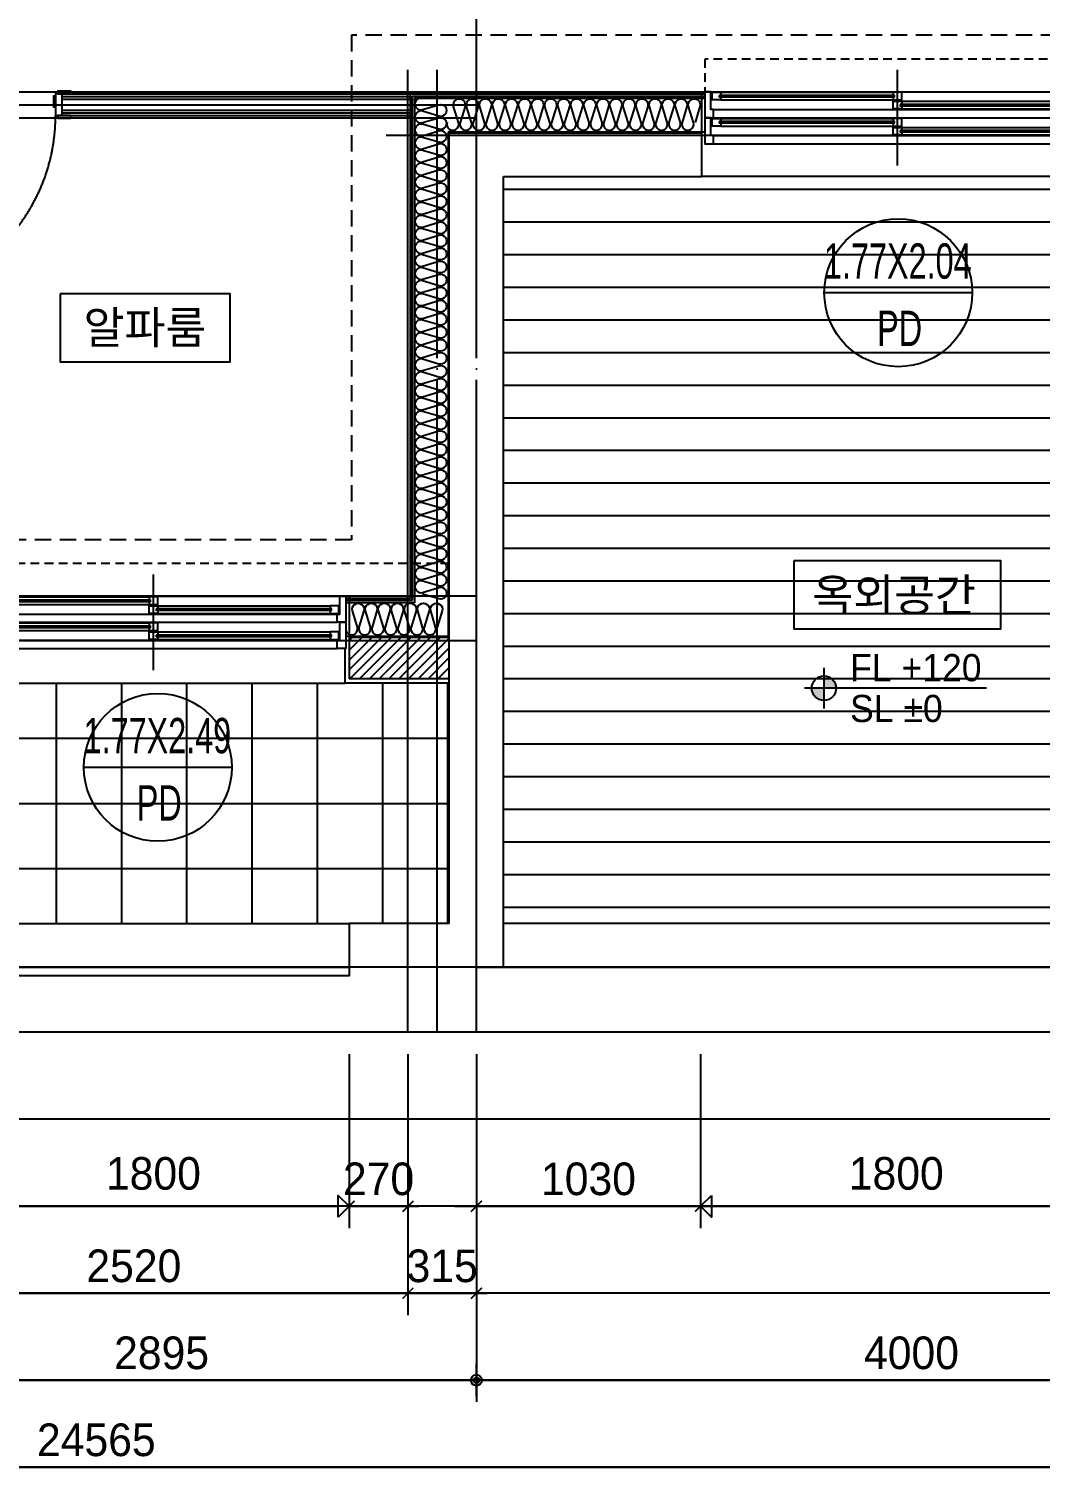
# Model space of a CAD drawing. Header units: millimetres. Extents: x -24416 to 92204, y -190080 to 23760.
# Drawn here: x 19936 to 24586, y -95523 to -88909 of the extents above; entities that cross this region are included whole.
import ezdxf
from ezdxf.enums import TextEntityAlignment as Align

# ---------------------------------------------------------------- set-up
doc = ezdxf.new("R2010")
doc.units = ezdxf.units.MM
doc.header["$LTSCALE"] = 50
for name, pattern in [('AUDIT_D_220706163347-0', [0]), ('CEN', [62, 60, -1, 0, -1]), ('H', [1.3, 0.8, -0.5]), ('HID', [2.3, 1.5, -0.8]), ('평면도(기준)$0$CENTER2', [16.25, 15, -0.5, 0.25, -0.5])]:
    doc.linetypes.add(name, pattern=pattern)
doc.layers.get('defpoints').update_dxf_attribs({"color": 139})
for name, color, linetype in [('A-레벨', 7, 'AUDIT_D_220706163347-0'), ('A-창호부호', 4, 'Continuous'), ('A_HAT', 8, 'Continuous'), ('AA-XXXX-DIMS', 7, 'Continuous'), ('ARDM', 7, 'Continuous'), ('CEN_CON', 1, 'CEN'), ('CEN_WALL', 12, 'CEN'), ('CONC', 2, 'Continuous'), ('dan1', 7, 'HID'), ('DIM', 7, 'AUDIT_D_220706163347-0'), ('ELE3_CON', 7, 'Continuous'), ('ELE4', 4, 'Continuous'), ('FIN', 6, 'Continuous'), ('HAT', 5, 'Continuous'), ('INS', 8, 'Continuous'), ('INSUL', 8, 'Continuous'), ('SINA-F-FRAME', 4, 'Continuous'), ('WAL', 3, 'Continuous'), ('WAL_DRY', 7, 'Continuous'), ('WIN', 4, 'Continuous'), ('X - 단위세대$0$ETC', 6, 'Continuous'), ('바닥타일', 8, 'Continuous'), ('실명', 3, 'AUDIT_D_220706163347-0'), ('실명박스', 7, 'AUDIT_D_220706163347-0'), ('커튼박스', 6, 'Continuous'), ('평면도(기준)$0$1.EC-F-DOOR', 4, 'Continuous'), ('평면도(기준)$0$1.EC-F-DOOR-F', 4, 'Continuous')]:
    doc.layers.add(name, color=color, linetype=linetype)
doc.layers.add('Defpoint', color=135, linetype='Continuous', plot=False)
doc.layers.add('MC', color=135, linetype='Continuous', plot=False)
doc.styles.add('HAUD01', font='Dotum.ttf')
doc.styles.add('맑은고딕', font='malgun.ttf', dxfattribs={"width": 0.9})
doc.dimstyles.new('DIM-50', dxfattribs={"dimscale": 50, "dimtxt": 3, "dimasz": 1, "dimexe": 2, "dimexo": 2, "dimgap": 1, "dimtad": 1, "dimdec": 0, "dimzin": 0, "dimdsep": 46, "dimtxsty": '맑은고딕', "dimblk1": 'DIMDOT', "dimblk2": 'DIMDOT', "dimsah": 1, "dimcen": 0.09, "dimdle": 2, "dimclrd": 7, "dimclre": 7, "dimclrt": 3, "dimadec": 0, "dimazin": 0, "dimtfac": 1, "dimtdec": 0, "dimtix": 1, "dimtmove": 2, "dimatfit": 3, "dimldrblk": 'DIMDOT', "dimfxl": 1, "dimtolj": 1, "dimtzin": 0, "dimarcsym": 0})
doc.dimstyles.new('MCDIM-50', dxfattribs={"dimscale": 50, "dimtxt": 3, "dimasz": 1, "dimexe": 2, "dimexo": 2, "dimgap": 1, "dimtad": 1, "dimdec": 0, "dimzin": 0, "dimdsep": 46, "dimtxsty": '맑은고딕', "dimblk1": 'ARCHTICK', "dimblk2": 'ARCHTICK', "dimsah": 1, "dimcen": 0.09, "dimdle": 2, "dimclrd": 7, "dimclre": 7, "dimclrt": 3, "dimadec": 0, "dimazin": 0, "dimtfac": 1, "dimtdec": 0, "dimtix": 1, "dimtmove": 2, "dimatfit": 3, "dimldrblk": 'ARCHTICK', "dimfxl": 1, "dimtolj": 1, "dimtzin": 0, "dimarcsym": 0})
doc.dimstyles.new('외부100-win', dxfattribs={"dimscale": 50, "dimtxt": 3, "dimasz": 1, "dimexe": 2, "dimexo": 2.5, "dimgap": 1.5, "dimtad": 1, "dimdec": 0, "dimzin": 0, "dimdsep": 46, "dimtxsty": '맑은고딕', "dimblk": 'DO2-2', "dimblk1": 'DO2-2', "dimblk2": 'DIMDOT', "dimcen": 0.09, "dimdle": 2, "dimclrd": 7, "dimclre": 7, "dimclrt": 3, "dimadec": 0, "dimazin": 0, "dimtfac": 1, "dimtdec": 0, "dimtix": 1, "dimtmove": 2, "dimatfit": 3, "dimldrblk": 'DO2-2', "dimfxl": 1, "dimtolj": 1, "dimtzin": 0, "dimarcsym": 0})

# ---------------------------------------------------------------- blocks, each defined once
blk = doc.blocks.new('A$C4D377245')
at = {"layer": 'A-창호부호'}
blk.add_line((675.4, 345), (14.6, 345), dxfattribs=at)
blk.add_circle((345, 345), 330.4, dxfattribs=at)
blk = doc.blocks.new('WIN_이중창_1800')
at = {"layer": 'Defpoint'}
for p, q in [((-15, 240), (-15, 0)), ((1785, 240), (1785, 0))]:
    blk.add_line(p, q, dxfattribs=at)
at = {"layer": 'WIN'}
blk.add_line((885, -100), (885, 340), dxfattribs=at)
at = {"layer": 'WIN', "color": 8}
for p, q in [((1742, 240), (28, 240)), ((1697, 237), (905, 237)), ((1697, 202), (905, 202)), ((1730, 158), (40, 158)), ((865, 196), (73, 196)), ((865, 161), (73, 161)), ((1730, 120), (40, 120)), ((865, 76), (73, 76)), ((1697, 117), (905, 117)), ((1697, 82), (905, 82)), ((1730, 38), (40, 38)), ((1730, 0), (40, 0)), ((865, 41), (73, 41))]:
    blk.add_line(p, q, dxfattribs=at)
at = {"layer": 'WIN'}
for points in [[(40, 158), (28, 158), (28, 240), (0, 240), (0, 120), (40, 120), (40, 158)], [(905, 216.5), (905, 202), (865, 202), (865, 237), (905, 237), (905, 222.5)], [(1704, 222.5), (1704, 216.5), (898, 216.5), (898, 222.5), (1704, 222.5)], [(1697, 216.5), (1697, 202), (1737, 202), (1737, 237), (1697, 237), (1697, 222.5)], [(1730, 158), (1742, 158), (1742, 240), (1770, 240), (1770, 120), (1730, 120), (1730, 158)], [(73, 175.5), (73, 161), (33, 161), (33, 196), (73, 196), (73, 181.5)], [(872, 181.5), (872, 175.5), (66, 175.5), (66, 181.5), (872, 181.5)], [(865, 175.5), (865, 161), (905, 161), (905, 196), (865, 196), (865, 181.5)], [(40, 38), (28, 38), (28, 120), (0, 120), (0, 0), (40, 0), (40, 38)], [(73, 55.5), (73, 41), (33, 41), (33, 76), (73, 76), (73, 61.5)], [(905, 96.5), (905, 82), (865, 82), (865, 117), (905, 117), (905, 102.5)], [(865, 55.5), (865, 41), (905, 41), (905, 76), (865, 76), (865, 61.5)], [(1704, 102.5), (1704, 96.5), (898, 96.5), (898, 102.5), (1704, 102.5)], [(1697, 96.5), (1697, 82), (1737, 82), (1737, 117), (1697, 117), (1697, 102.5)], [(1730, 38), (1742, 38), (1742, 120), (1770, 120), (1770, 0), (1730, 0), (1730, 38)], [(872, 61.5), (872, 55.5), (66, 55.5), (66, 61.5), (872, 61.5)]]:
    blk.add_lwpolyline(points, dxfattribs=at)
blk = doc.blocks.new('insul1')
blk.add_lwpolyline([(0, 0.25, 1.344031), (0.35, 0.25), (0.2, 0.75, -1.344031), (0.55, 0.75), (0.4, 0.25)], format="xyb")
blk = doc.blocks.new('DongSinsul_1')
at = {"layer": 'INSUL'}
blk.add_lwpolyline([(0, 0.25, 1.34403), (0.35, 0.25), (0.2, 0.75, -1.34403), (0.55, 0.75), (0.4, 0.25)], format="xyb", dxfattribs=at)
blk = doc.blocks.new('A$C3C3C21E6')
at = {"layer": '평면도(기준)$0$1.EC-F-DOOR'}
blk.add_lwpolyline([(70, -210), (70, -1049.6), (106, -1049.6), (106, -210), (70, -210)], dxfattribs=at)
at = {"layer": '평면도(기준)$0$1.EC-F-DOOR', "color": 8}
for points in [[(60, -969.6), (10, -969.6), (10, -789.6), (30, -789.6), (30, -949.6), (60, -949.6)], [(116.1, -969.6), (166.1, -969.6), (166.1, -789.6), (146.1, -789.6), (146.1, -949.6), (116.1, -949.6)]]:
    blk.add_lwpolyline(points, dxfattribs=at)
for points in [[(70, -929.6), (70, -989.6), (60, -989.6), (60, -929.6)], [(106, -929.6), (106, -989.6), (116, -989.6), (116, -929.6)]]:
    blk.add_lwpolyline(points, close=True, dxfattribs=at)
at = {"layer": '평면도(기준)$0$1.EC-F-DOOR', "color": 1, "linetype": '평면도(기준)$0$CENTER2', "ltscale": 6}
blk.add_arc((69.4, -209.7), 840.6, 272.49818, 359.98243, dxfattribs=at)
at = {"layer": '평면도(기준)$0$1.EC-F-DOOR-F'}
for points in [[(60, -110), (40, -110), (0, -110), (0, -98), (60, -98)], [(40, -110), (70, -110), (70, -210), (40, -210)], [(70, -120), (80, -120), (80, -170), (70, -170)], [(910, -120), (900, -120), (900, -170), (910, -170)], [(940, -110), (910, -110), (910, -210), (940, -210)], [(920, -110), (940, -110), (980, -110), (980, -98), (920, -98)], [(0, -222), (60, -222), (60, -210), (0, -210)], [(920, -222), (980, -222), (980, -210), (920, -210)]]:
    blk.add_lwpolyline(points, close=True, dxfattribs=at)
blk = doc.blocks.new('U-121B(기본)1', base_point=(-58206.9, -129495.9))
at = {"layer": 'A_HAT'}
h = blk.add_hatch(dxfattribs=at)
h.set_pattern_fill('ANSI31', color=256, scale=10, style=0)
h.set_pattern_definition([(45, (-288337.163, -168071.244), (-22.4506403, 22.4506403), [])])
h.paths.add_polyline_path([(-69326.9, -127980.9), (-69326.9, -128170.9), (-68866.9, -128170.9), (-68866.9, -127980.9)])
at = {"layer": 'HAT', "ltscale": 100}
h = blk.add_hatch(dxfattribs=at)
h.set_pattern_fill('_USER', color=8, scale=150, pattern_type=0)
h.set_pattern_definition([(360, (-490988.91, -76447.56), (3e-15, 150), [])])
h.paths.add_polyline_path([(-68616.9, -129295.9), (-64996.9, -129295.9), (-64996.9, -125860.9), (-68616.9, -125860.9)])
at = {"layer": '바닥타일'}
h = blk.add_hatch(dxfattribs=at)
h.set_pattern_fill('_USER', color=256, scale=300, double=1, pattern_type=0)
h.set_pattern_definition([(0, (-288337.16, -168071.24), (0, 300), []), (90, (-288337.16, -168071.24), (-300, 2e-14), [])])
h.paths.add_polyline_path([(-80861.9, -128015.9), (-80861.9, -129295.9), (-68866.9, -129295.9), (-68866.9, -128190.9), (-79216.9, -128190.9), (-79216.9, -128015.9)])
at = {"layer": 'CEN_CON'}
for p, q in [((-68741.9, -129795.9), (-68741.9, -122470.9)), ((-68921.9, -129795.9), (-68921.9, -125370.9)), ((-68741.9, -129495.9), (-83376.9, -129495.9)), ((-68741.9, -129495.9), (-57906.9, -129495.9))]:
    blk.add_line(p, q, dxfattribs=at)
at = {"layer": 'CEN_WALL'}
for p, q in [((-74716.9, -125530.9), (-68741.9, -125530.9)), ((-69156.9, -125670.9), (-64641.9, -125670.9)), ((-68741.9, -127995.9), (-79136.9, -127995.9))]:
    blk.add_line(p, q, dxfattribs=at)
at = {"layer": 'CONC'}
for p, q in [((-68866.9, -129295.9), (-68866.9, -125660.9)), ((-68866.9, -125660.9), (-67706.9, -125660.9)), ((-67706.9, -125660.9), (-67706.9, -125860.9)), ((-68616.9, -129495.9), (-68616.9, -125860.9)), ((-68616.9, -125860.9), (-67706.9, -125860.9)), ((-68866.9, -129295.9), (-69326.9, -129295.9)), ((-69326.9, -129295.9), (-69326.9, -129495.9)), ((-68616.9, -129495.9), (-69326.9, -129495.9))]:
    blk.add_line(p, q, dxfattribs=at)
at = {"layer": 'dan1'}
blk.add_line((-64346.9, -125210.9), (-69316.9, -125210.9), dxfattribs=at)
blk.add_lwpolyline([(-69316.9, -125210.9), (-69316.9, -127530.9), (-74406.9, -127530.9)], dxfattribs=at)
at = {"layer": 'ELE3_CON'}
for p, q in [((-71126.9, -129295.9), (-69326.9, -129295.9)), ((-64996.9, -129295.9), (-68616.9, -129295.9)), ((-64796.9, -129495.9), (-68616.9, -129495.9))]:
    blk.add_line(p, q, dxfattribs=at)
at = {"layer": 'ELE4'}
for p, q in [((-65906.9, -125860.9), (-67706.9, -125860.9)), ((-71106.9, -128190.9), (-69346.9, -128190.9))]:
    blk.add_line(p, q, dxfattribs=at)
at = {"layer": 'FIN'}
for p in [(-69346.9, -128030.9), (-68866.9, -128190.9)]:
    blk.add_line(p, (-69346.9, -128190.9), dxfattribs=at)
at = {"layer": 'INS'}
for p, q in [((-69026.9, -125500.9), (-69026.9, -127820.9)), ((-69026.9, -125500.9), (-68921.9, -125500.9)), ((-68921.9, -125500.9), (-67691.9, -125500.9)), ((-68871.9, -125655.9), (-68871.9, -127975.9)), ((-68871.9, -125655.9), (-67691.9, -125655.9)), ((-69026.9, -127820.9), (-69341.9, -127820.9)), ((-68871.9, -127975.9), (-69341.9, -127975.9))]:
    blk.add_line(p, q, dxfattribs=at)
at = {"layer": 'MC'}
for p, q in [((-69056.9, -129795.9), (-69056.9, -125370.9)), ((-74716.9, -125470.9), (-68741.9, -125470.9)), ((-68741.9, -125470.9), (-57906.9, -125470.9)), ((-74716.9, -125590.9), (-68741.9, -125590.9)), ((-68741.9, -127790.9), (-79136.9, -127790.9))]:
    blk.add_line(p, q, dxfattribs=at)
at = {"layer": 'WAL'}
for p, q in [((-68866.9, -127980.9), (-69326.9, -127980.9)), ((-69326.9, -127980.9), (-69326.9, -128170.9)), ((-68866.9, -128170.9), (-69326.9, -128170.9))]:
    blk.add_line(p, q, dxfattribs=at)
at = {"layer": 'WAL_DRY'}
for p, q in [((-70646.9, -125480.9), (-69046.9, -125480.9)), ((-70646.9, -125493.4), (-69046.9, -125493.4)), ((-70646.9, -125505.9), (-69046.9, -125505.9)), ((-69046.9, -125480.9), (-69046.9, -127800.9)), ((-69046.9, -125480.9), (-67691.9, -125480.9)), ((-69036.9, -125490.9), (-67691.9, -125490.9)), ((-69036.9, -125490.9), (-69036.9, -127810.9)), ((-70646.9, -125555.9), (-69046.9, -125555.9)), ((-70646.9, -125568.4), (-69046.9, -125568.4)), ((-70646.9, -125580.9), (-69046.9, -125580.9)), ((-69046.9, -127800.9), (-69341.9, -127800.9)), ((-69036.9, -127810.9), (-69341.9, -127810.9))]:
    blk.add_line(p, q, dxfattribs=at)
at = {"layer": 'X - 단위세대$0$ETC'}
blk.add_lwpolyline([(-71126.9, -129535.9), (-71126.9, -129495.9), (-69326.9, -129495.9), (-69326.9, -129535.9), (-71126.9, -129535.9)], dxfattribs=at)
at = {"layer": '커튼박스', "linetype": 'H'}
blk.add_line((-68866.9, -127640.9), (-71586.9, -127640.9), dxfattribs=at)
blk.add_lwpolyline([(-65921.9, -125480.9), (-65921.9, -125320.9), (-67691.9, -125320.9), (-67691.9, -125480.9)], dxfattribs=at)
at = {"layer": 'INS', "xscale": 150, "yscale": 150, "zscale": 150, "rotation": 270, "row_count": 1, "column_count": 38, "row_spacing": 0, "column_spacing": 60}
blk.add_blockref('insul1', (-69026.9, -125500.9), dxfattribs=at)
at = {"layer": 'INS', "xscale": 150, "yscale": 150, "zscale": 150, "row_count": 1, "column_count": 7, "row_spacing": 0, "column_spacing": 60}
blk.add_blockref('insul1', (-69341.9, -127970.9), dxfattribs=at)
at = {"layer": 'INSUL', "xscale": 150, "yscale": 150, "zscale": 150, "row_count": 1, "column_count": 19, "row_spacing": 1, "column_spacing": 60}
blk.add_blockref('DongSinsul_1', (-68876.9, -125650.9), dxfattribs=at)
at = {"layer": 'SINA-F-FRAME'}
blk.add_blockref('A$C3C3C21E6', (-71586.9, -125370.9), dxfattribs=at)
at = {"layer": 'WIN', "xscale": -1}
for p in [(-65921.9, -125710.9), (-69341.9, -128030.9)]:
    blk.add_blockref('WIN_이중창_1800', p, dxfattribs=at)
blk = doc.blocks.new('A$Cb33ca4a3')
at = {"layer": 'A-레벨'}
h = blk.add_hatch(color=256, dxfattribs=at)
h.paths.add_polyline_path([(23591.4, -115757.5), (23591.4, -115701.2), (23535.1, -115701.2, 0.414214)])
h.paths.add_polyline_path([(23591.4, -115645), (23591.4, -115701.2), (23647.6, -115701.2, 0.414214)])
for p, q in [((23591.4, -115607.5), (23591.4, -115795)), ((24338.5, -115701.2), (23501.4, -115701.2))]:
    blk.add_line(p, q, dxfattribs=at)
blk.add_circle((23591.4, -115701.2), 56.2, dxfattribs=at)
at = {"layer": 'A-레벨', "color": 4, "style": 'HAUD01'}
for s, p in [('FL +120', (23711.4, -115669.3)), ('SL %%P0', (23711.4, -115857))]:
    blk.add_text(s, height=125, dxfattribs=at).set_placement(p)
blk = doc.blocks.new('DIMDOT')
at = {"layer": 'AA-XXXX-DIMS'}
for p, q in [((0, -1.5), (0, 1.5)), ((-1.5, 0), (1.5, 0))]:
    blk.add_line(p, q, dxfattribs=at)
for radius in [0.5, 0.25]:
    blk.add_circle((0, 0), radius, dxfattribs=at)
blk = doc.blocks.new('*D47')
at = {"layer": 'defpoints', "color": 0, "transparency": 16777216}
for p in [(19098.9, -117283.4), (21993.9, -117283.4), (21993.9, -118883.4)]:
    blk.add_point(p, dxfattribs=at)
at = {"layer": 'DIM', "color": 7, "lineweight": -2, "transparency": 16777216}
for p, q in [((19098.9, -117383.4), (19098.9, -118983.4)), ((21993.9, -117383.4), (21993.9, -118983.4)), ((19148.9, -118883.4), (21943.9, -118883.4))]:
    blk.add_line(p, q, dxfattribs=at)
at = {"layer": 'DIM', "color": 7, "lineweight": -2, "transparency": 16777216, "xscale": 50, "yscale": 50, "zscale": 50, "rotation": 180}
blk.add_blockref('DIMDOT', (19098.9, -118883.4), dxfattribs=at)
at = {"layer": 'DIM', "color": 7, "lineweight": -2, "transparency": 16777216, "xscale": 50, "yscale": 50, "zscale": 50}
blk.add_blockref('DIMDOT', (21993.9, -118883.4), dxfattribs=at)
at = {"layer": 'DIM', "color": 3, "transparency": 16777216, "insert": (20546.4, -118758.3), "char_height": 150, "attachment_point": 5, "style": 'HAUD01'}
blk.add_mtext('\\A1;2895', dxfattribs=at)
blk = doc.blocks.new('*D48')
at = {"layer": 'defpoints', "color": 0, "transparency": 16777216}
for p in [(21993.9, -117283.4), (25993.9, -117283.4), (25993.9, -118883.4)]:
    blk.add_point(p, dxfattribs=at)
at = {"layer": 'DIM', "color": 7, "lineweight": -2, "transparency": 16777216}
for p, q in [((21993.9, -117383.4), (21993.9, -118983.4)), ((25993.9, -117383.4), (25993.9, -118983.4)), ((22043.9, -118883.4), (25943.9, -118883.4))]:
    blk.add_line(p, q, dxfattribs=at)
at = {"layer": 'DIM', "color": 7, "lineweight": -2, "transparency": 16777216, "xscale": 50, "yscale": 50, "zscale": 50, "rotation": 180}
blk.add_blockref('DIMDOT', (21993.9, -118883.4), dxfattribs=at)
at = {"layer": 'DIM', "color": 7, "lineweight": -2, "transparency": 16777216, "xscale": 50, "yscale": 50, "zscale": 50}
blk.add_blockref('DIMDOT', (25993.9, -118883.4), dxfattribs=at)
at = {"layer": 'DIM', "color": 3, "transparency": 16777216, "insert": (23993.9, -118758.3), "char_height": 150, "attachment_point": 5, "style": 'HAUD01'}
blk.add_mtext('\\A1;4000', dxfattribs=at)
blk = doc.blocks.new('*D51')
at = {"layer": 'defpoints', "color": 0, "transparency": 16777216}
for p in [(7963.9, -117283.4), (32528.9, -117283.4), (32528.9, -119283.4)]:
    blk.add_point(p, dxfattribs=at)
at = {"layer": 'DIM', "color": 7, "lineweight": -2, "transparency": 16777216}
for p, q in [((7963.9, -117383.4), (7963.9, -119383.4)), ((32528.9, -117383.4), (32528.9, -119383.4)), ((8013.9, -119283.4), (32478.9, -119283.4))]:
    blk.add_line(p, q, dxfattribs=at)
at = {"layer": 'DIM', "color": 7, "lineweight": -2, "transparency": 16777216, "xscale": 50, "yscale": 50, "zscale": 50, "rotation": 180}
blk.add_blockref('DIMDOT', (7963.9, -119283.4), dxfattribs=at)
at = {"layer": 'DIM', "color": 7, "lineweight": -2, "transparency": 16777216, "xscale": 50, "yscale": 50, "zscale": 50}
blk.add_blockref('DIMDOT', (32528.9, -119283.4), dxfattribs=at)
at = {"layer": 'DIM', "color": 3, "transparency": 16777216, "insert": (20246.4, -119158.3), "char_height": 150, "attachment_point": 5, "style": 'HAUD01'}
blk.add_mtext('\\A1;24565', dxfattribs=at)
blk = doc.blocks.new('_ArchTick')
at = {"color": 0, "linetype": 'ByBlock', "const_width": 0.15}
blk.add_lwpolyline([(-0.5, -0.5), (0.5, 0.5)], dxfattribs=at)
blk = doc.blocks.new('*D62')
at = {"layer": 'defpoints', "color": 0, "linetype": 'ByBlock', "transparency": 16777216}
for p in [(19158.9, -117283.4), (21678.9, -117283.4), (21678.9, -118483.4)]:
    blk.add_point(p, dxfattribs=at)
at = {"layer": 'DIM', "color": 7, "linetype": 'ByBlock', "lineweight": -2, "transparency": 16777216}
for p, q in [((19158.9, -117383.4), (19158.9, -118583.4)), ((21678.9, -117383.4), (21678.9, -118583.4)), ((19058.9, -118483.4), (21778.9, -118483.4))]:
    blk.add_line(p, q, dxfattribs=at)
at = {"layer": 'DIM', "color": 7, "linetype": 'ByBlock', "lineweight": -2, "transparency": 16777216, "xscale": 50, "yscale": 50, "zscale": 50, "rotation": 180}
blk.add_blockref('_ArchTick', (19158.9, -118483.4), dxfattribs=at)
at = {"layer": 'DIM', "color": 7, "linetype": 'ByBlock', "lineweight": -2, "transparency": 16777216, "xscale": 50, "yscale": 50, "zscale": 50}
blk.add_blockref('_ArchTick', (21678.9, -118483.4), dxfattribs=at)
at = {"layer": 'DIM', "color": 3, "linetype": 'ByBlock', "transparency": 16777216, "insert": (20418.9, -118358.3), "char_height": 150, "attachment_point": 5, "style": 'HAUD01'}
blk.add_mtext('\\A1;2520', dxfattribs=at)
blk = doc.blocks.new('*D63')
at = {"layer": 'defpoints', "color": 0, "linetype": 'ByBlock', "transparency": 16777216}
for p in [(21678.9, -117283.4), (21993.9, -117283.4), (21993.9, -118483.4)]:
    blk.add_point(p, dxfattribs=at)
at = {"layer": 'DIM', "color": 7, "linetype": 'ByBlock', "lineweight": -2, "transparency": 16777216}
for p, q in [((21678.9, -117383.4), (21678.9, -118583.4)), ((21993.9, -117383.4), (21993.9, -118583.4)), ((21678.9, -118483.4), (21628.9, -118483.4)), ((21678.9, -118483.4), (21993.9, -118483.4)), ((21993.9, -118483.4), (22043.9, -118483.4))]:
    blk.add_line(p, q, dxfattribs=at)
at = {"layer": 'DIM', "color": 7, "linetype": 'ByBlock', "lineweight": -2, "transparency": 16777216, "xscale": 50, "yscale": 50, "zscale": 50}
blk.add_blockref('_ArchTick', (21678.9, -118483.4), dxfattribs=at)
at = {"layer": 'DIM', "color": 7, "linetype": 'ByBlock', "lineweight": -2, "transparency": 16777216, "xscale": 50, "yscale": 50, "zscale": 50, "rotation": 180}
blk.add_blockref('_ArchTick', (21993.9, -118483.4), dxfattribs=at)
at = {"layer": 'DIM', "color": 3, "linetype": 'ByBlock', "transparency": 16777216, "insert": (21836.4, -118358.3), "char_height": 150, "attachment_point": 5, "style": 'HAUD01'}
blk.add_mtext('\\A1;315', dxfattribs=at)
blk = doc.blocks.new('DO2-2')
at = {"layer": 'ARDM'}
blk.add_line((0, 0), (-2, 0), dxfattribs=at)
blk.add_lwpolyline([(-1, -1), (-1, 1), (0, 0)], close=True, dxfattribs=at)
blk = doc.blocks.new('*D80')
at = {"layer": 'defpoints', "color": 0, "linetype": 'ByBlock', "transparency": 16777216}
for p in [(19608.9, -117283.4), (21408.9, -117283.4), (21408.9, -118083.4)]:
    blk.add_point(p, dxfattribs=at)
at = {"layer": 'DIM', "color": 7, "linetype": 'ByBlock', "lineweight": -2, "transparency": 16777216}
for p, q in [((19608.9, -117408.4), (19608.9, -118183.4)), ((21408.9, -117408.4), (21408.9, -118183.4)), ((19658.9, -118083.4), (21358.9, -118083.4))]:
    blk.add_line(p, q, dxfattribs=at)
at = {"layer": 'DIM', "color": 7, "linetype": 'ByBlock', "lineweight": -2, "transparency": 16777216, "xscale": 50, "yscale": 50, "zscale": 50, "rotation": 180}
blk.add_blockref('DO2-2', (19608.9, -118083.4), dxfattribs=at)
at = {"layer": 'DIM', "color": 7, "linetype": 'ByBlock', "lineweight": -2, "transparency": 16777216, "xscale": 50, "yscale": 50, "zscale": 50}
blk.add_blockref('DO2-2', (21408.9, -118083.4), dxfattribs=at)
at = {"layer": 'DIM', "color": 3, "linetype": 'ByBlock', "transparency": 16777216, "insert": (20508.9, -117933.3), "char_height": 150, "attachment_point": 5, "style": 'HAUD01'}
blk.add_mtext('\\A1;1800', dxfattribs=at)
blk = doc.blocks.new('*D81')
at = {"layer": 'defpoints', "color": 0, "linetype": 'ByBlock', "transparency": 16777216}
for p in [(21408.9, -117283.4), (21678.9, -117283.4), (21678.9, -118083.4)]:
    blk.add_point(p, dxfattribs=at)
at = {"layer": 'DIM', "color": 7, "linetype": 'ByBlock', "lineweight": -2, "transparency": 16777216}
for p, q in [((21408.9, -117383.4), (21408.9, -118183.4)), ((21678.9, -117383.4), (21678.9, -118183.4)), ((21408.9, -118083.4), (21358.9, -118083.4)), ((21408.9, -118083.4), (21678.9, -118083.4)), ((21678.9, -118083.4), (21728.9, -118083.4))]:
    blk.add_line(p, q, dxfattribs=at)
at = {"layer": 'DIM', "color": 7, "linetype": 'ByBlock', "lineweight": -2, "transparency": 16777216, "xscale": 50, "yscale": 50, "zscale": 50}
blk.add_blockref('_ArchTick', (21408.9, -118083.4), dxfattribs=at)
at = {"layer": 'DIM', "color": 7, "linetype": 'ByBlock', "lineweight": -2, "transparency": 16777216, "xscale": 50, "yscale": 50, "zscale": 50, "rotation": 180}
blk.add_blockref('_ArchTick', (21678.9, -118083.4), dxfattribs=at)
at = {"layer": 'DIM', "color": 3, "linetype": 'ByBlock', "transparency": 16777216, "insert": (21543.9, -117958.3), "char_height": 150, "attachment_point": 5, "style": 'HAUD01'}
blk.add_mtext('\\A1;270', dxfattribs=at)
blk = doc.blocks.new('*D82')
at = {"layer": 'defpoints', "color": 0, "linetype": 'ByBlock', "transparency": 16777216}
for p in [(21993.9, -117283.4), (23023.9, -117283.4), (23023.9, -118083.4)]:
    blk.add_point(p, dxfattribs=at)
at = {"layer": 'DIM', "color": 7, "linetype": 'ByBlock', "lineweight": -2, "transparency": 16777216}
for p, q in [((21993.9, -117383.4), (21993.9, -118183.4)), ((23023.9, -117383.4), (23023.9, -118183.4)), ((21893.9, -118083.4), (23123.9, -118083.4))]:
    blk.add_line(p, q, dxfattribs=at)
at = {"layer": 'DIM', "color": 7, "linetype": 'ByBlock', "lineweight": -2, "transparency": 16777216, "xscale": 50, "yscale": 50, "zscale": 50, "rotation": 180}
blk.add_blockref('_ArchTick', (21993.9, -118083.4), dxfattribs=at)
at = {"layer": 'DIM', "color": 7, "linetype": 'ByBlock', "lineweight": -2, "transparency": 16777216, "xscale": 50, "yscale": 50, "zscale": 50}
blk.add_blockref('_ArchTick', (23023.9, -118083.4), dxfattribs=at)
at = {"layer": 'DIM', "color": 3, "linetype": 'ByBlock', "transparency": 16777216, "insert": (22508.9, -117958.3), "char_height": 150, "attachment_point": 5, "style": 'HAUD01'}
blk.add_mtext('\\A1;1030', dxfattribs=at)
blk = doc.blocks.new('*D83')
at = {"layer": 'defpoints', "color": 0, "linetype": 'ByBlock', "transparency": 16777216}
for p in [(23023.9, -117283.4), (24823.9, -117283.4), (24823.9, -118083.4)]:
    blk.add_point(p, dxfattribs=at)
at = {"layer": 'DIM', "color": 7, "linetype": 'ByBlock', "lineweight": -2, "transparency": 16777216}
for p, q in [((23023.9, -117408.4), (23023.9, -118183.4)), ((24823.9, -117408.4), (24823.9, -118183.4)), ((23073.9, -118083.4), (24773.9, -118083.4))]:
    blk.add_line(p, q, dxfattribs=at)
at = {"layer": 'DIM', "color": 7, "linetype": 'ByBlock', "lineweight": -2, "transparency": 16777216, "xscale": 50, "yscale": 50, "zscale": 50, "rotation": 180}
blk.add_blockref('DO2-2', (23023.9, -118083.4), dxfattribs=at)
at = {"layer": 'DIM', "color": 7, "linetype": 'ByBlock', "lineweight": -2, "transparency": 16777216, "xscale": 50, "yscale": 50, "zscale": 50}
blk.add_blockref('DO2-2', (24823.9, -118083.4), dxfattribs=at)
at = {"layer": 'DIM', "color": 3, "linetype": 'ByBlock', "transparency": 16777216, "insert": (23923.9, -117933.3), "char_height": 150, "attachment_point": 5, "style": 'HAUD01'}
blk.add_mtext('\\A1;1800', dxfattribs=at)
blk = doc.blocks.new('DIM-1108')
at = {"layer": 'DIM'}
for base, p1, p2, picture, middle in [((32528.9, -119283.4), (7963.9, -117283.4), (32528.9, -117283.4), '*D51', (20246.4, -119158.3)), ((21993.9, -118883.4), (19098.9, -117283.4), (21993.9, -117283.4), '*D47', (20546.4, -118758.3)), ((25993.9, -118883.4), (21993.9, -117283.4), (25993.9, -117283.4), '*D48', (23993.9, -118758.3))]:
    dim = blk.add_linear_dim(base=base, p1=p1, p2=p2, angle=180, dimstyle='DIM-50', override={"dimscale": 50, "dimtxsty": 'HAUD01'}, dxfattribs=at)
    dim.commit()
    dim.dimension.update_dxf_attribs({"geometry": picture, "text_midpoint": middle})
at = {"layer": 'DIM', "linetype": 'ByBlock'}
for base, p1, p2, dimstyle, picture, middle in [((21678.9, -118483.4), (19158.9, -117283.4), (21678.9, -117283.4), 'MCDIM-50', '*D62', (20418.9, -118358.3)), ((21408.9, -118083.4), (19608.9, -117283.4), (21408.9, -117283.4), '외부100-win', '*D80', (20508.9, -117933.3)), ((21678.9, -118083.4), (21408.9, -117283.4), (21678.9, -117283.4), 'MCDIM-50', '*D81', (21543.9, -117958.3)), ((21993.9, -118483.4), (21678.9, -117283.4), (21993.9, -117283.4), 'MCDIM-50', '*D63', (21836.4, -118358.3)), ((23023.9, -118083.4), (21993.9, -117283.4), (23023.9, -117283.4), 'MCDIM-50', '*D82', (22508.9, -117958.3)), ((24823.9, -118083.4), (23023.9, -117283.4), (24823.9, -117283.4), '외부100-win', '*D83', (23923.9, -117933.3))]:
    dim = blk.add_linear_dim(base=base, p1=p1, p2=p2, angle=180, dimstyle=dimstyle, override={"dimtxsty": 'HAUD01'}, dxfattribs=at)
    dim.commit()
    dim.dimension.update_dxf_attribs({"geometry": picture, "text_midpoint": middle})

msp = doc.modelspace()

# ---------------------------------------------------------------- linework, layer by layer
at = {"layer": 'defpoints'}
for points in [[(4504.1, -75003.4), (34828.9, -75003.4), (34828.9, -95523.4), (4504.1, -95523.4)], [(4904.1, -75403.4), (34428.9, -75403.4), (34428.9, -95123.4), (4904.1, -95123.4)], [(5304.1, -75803.4), (34028.9, -75803.4), (34028.9, -94723.4), (5304.1, -94723.4)], [(5704.1, -76203.4), (33628.9, -76203.4), (33628.9, -94323.4), (5704.1, -94323.4)], [(6104.1, -76603.4), (33228.9, -76603.4), (33228.9, -93923.4), (6104.1, -93923.4)], [(6504.1, -77003.4), (32828.9, -77003.4), (32828.9, -93523.4), (6504.1, -93523.4)]]:
    msp.add_lwpolyline(points, close=True, dxfattribs=at)
at = {"layer": '실명박스'}
for points in [[(20080.4, -90127.5), (20080.4, -90440), (20862, -90440), (20862, -90127.5)], [(23452.6, -91355.9), (23452.6, -91668.4), (24405.2, -91668.4), (24405.2, -91355.9)]]:
    msp.add_lwpolyline(points, close=True, dxfattribs=at)

# ---------------------------------------------------------------- block references
for name, p in [('DIM-1108', (0, 23760)), ('U-121B(기본)1', (32528.9, -93223.4))]:
    msp.add_blockref(name, p)
at = {"layer": 'A-창호부호'}
msp.add_blockref('A$Cb33ca4a3', (0, 23760), dxfattribs=at)
at = {"layer": 'A-창호부호', "xscale": 1.028985507291509, "yscale": 1.028985507291509, "zscale": 1.028985507291509}
for p in [(23578, -90478), (20174.3, -92660.3)]:
    msp.add_blockref('A$C4D377245', p, dxfattribs=at)

# ---------------------------------------------------------------- texts
at = {"layer": 'A-창호부호', "color": 6, "style": 'HAUD01', "width": 0.7}
for s, p in [('1.77X2.04', (23930.9, -89977)), ('PD', (23939.5, -90286.6)), ('1.77X2.49', (20527.2, -92159.3)), ('PD', (20535.8, -92468.9))]:
    msp.add_text(s, height=162.5, dxfattribs=at).set_placement(p, align=Align.MIDDLE)
at = {"layer": '실명', "style": 'HAUD01'}
for s, p in [('알파룸', (20469.8, -90281.5)), ('옥외공간', (23914.2, -91511.1))]:
    msp.add_text(s, height=150, dxfattribs=at).set_placement(p, align=Align.MIDDLE)

doc.saveas('drawing.dxf')
